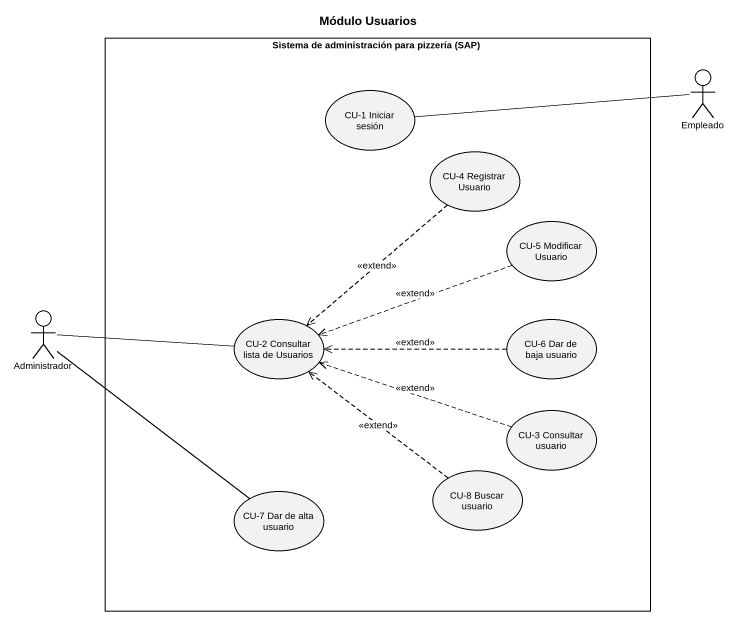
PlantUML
@startuml
title Módulo Usuarios
rectangle "Sistema de administración para pizzería (SAP)" as Sistema_de_administración {
  usecase "CU-1 Iniciar sesión" as CU_1_Iniciar_sesión
  usecase "CU-4 Registrar Usuario" as CU_4_Registrar_Usuario
  usecase "CU-5 Modificar Usuario" as CU_5_Modificar_Usuario
  usecase "CU-2 Consultar lista de Usuarios" as CU_2_Consultar_lista_de
  usecase "CU-6 Dar de baja usuario" as CU_6_Dar_de_baja_usuario
  usecase "CU-3 Consultar usuario" as CU_3_Consultar_usuario
  usecase "CU-7 Dar de alta usuario" as CU_7_Dar_de_alta_usuario
  usecase "CU-8 Buscar usuario" as CU_8_Buscar_usuario
}
actor Empleado
actor Administrador
Empleado -left- CU_1_Iniciar_sesión
CU_4_Registrar_Usuario ..> CU_2_Consultar_lista_de : <<extend>>
CU_5_Modificar_Usuario .left.> CU_2_Consultar_lista_de : <<extend>>
Administrador -right- CU_2_Consultar_lista_de
Administrador -- CU_7_Dar_de_alta_usuario
CU_6_Dar_de_baja_usuario .left.> CU_2_Consultar_lista_de : <<extend>>
CU_3_Consultar_usuario .left.> CU_2_Consultar_lista_de : <<extend>>
CU_8_Buscar_usuario .up.> CU_2_Consultar_lista_de : <<extend>>
@enduml
